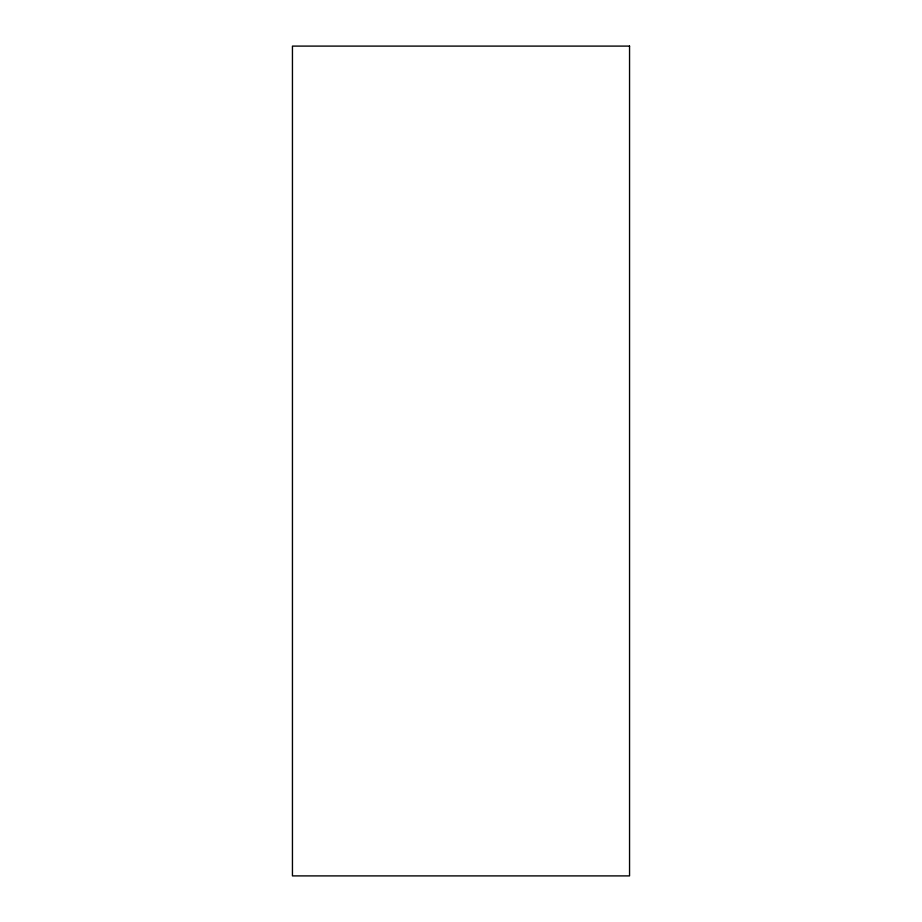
<?xml version="1.0" encoding="UTF-8"?>
<svg xmlns="http://www.w3.org/2000/svg" width="922" height="922" viewBox="0 0 922 922"><rect width="100%" height="100%" fill="white"/><g stroke="black" fill="none" stroke-linecap="round" stroke-linejoin="round"><path stroke-width="1.38" d="M629.553 46.1L292.447 46.1L292.447 875.9L629.553 875.9L629.553 46.1"/></g></svg>
